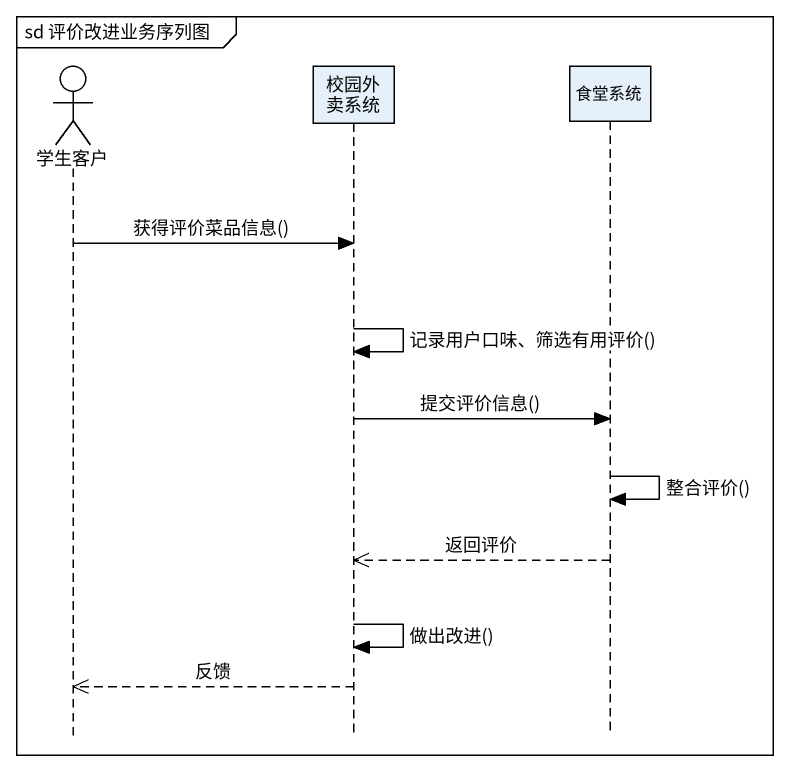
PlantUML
@startuml
mainframe sd 评价改进业务序列图
hide footbox
actor 学生客户
participant 校园外卖系统
participant 食堂系统

学生客户 -> 校园外卖系统 : 获得评价菜品信息()
校园外卖系统 -> 校园外卖系统 : 记录用户口味、筛选有用评价()
校园外卖系统 -> 食堂系统 : 提交评价信息()
食堂系统 -> 食堂系统 : 整合评价()
食堂系统 -->> 校园外卖系统 : 返回评价
校园外卖系统 -> 校园外卖系统 : 做出改进()
校园外卖系统 -->> 学生客户 : 反馈
@enduml
